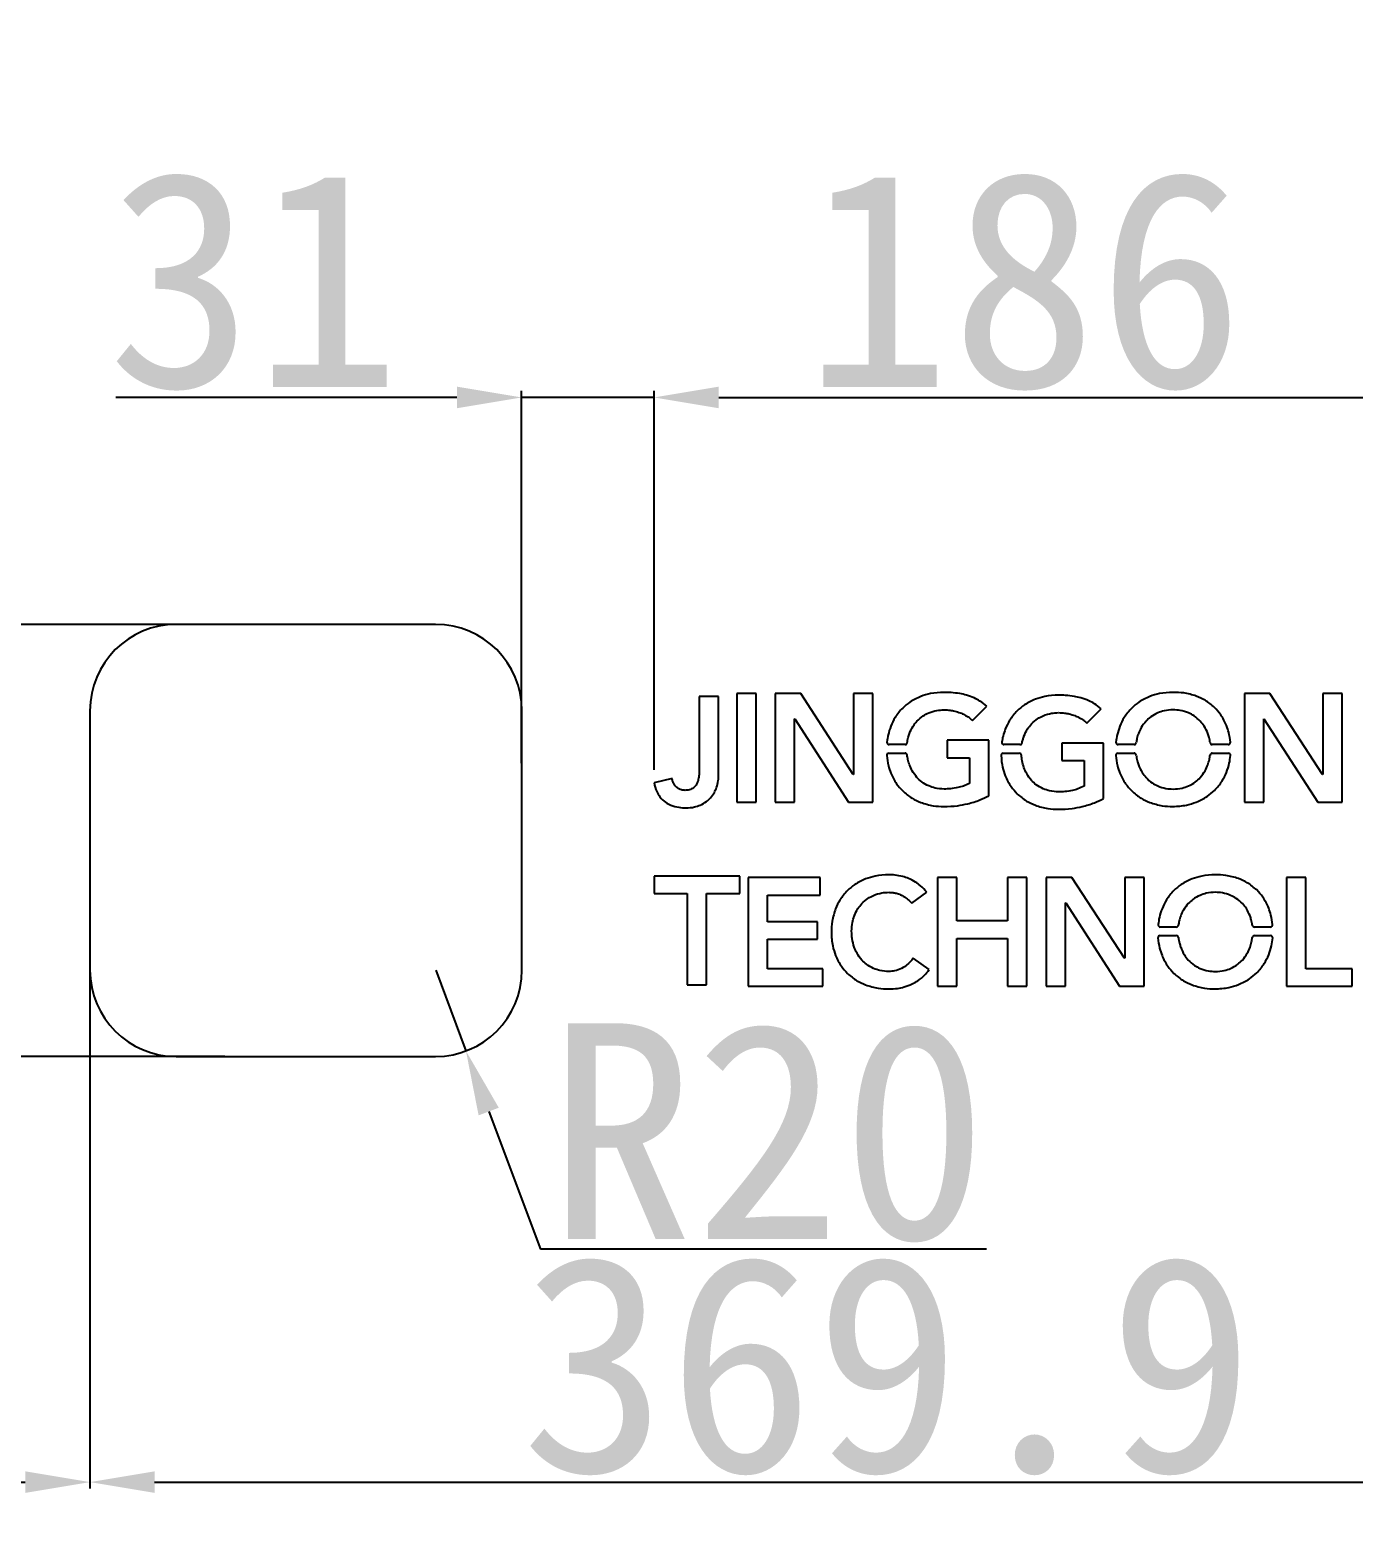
# Model space of a CAD drawing. Header units: millimetres. Extents: x 7760 to 23106, y -3343 to 6769.
# Drawn here: x 9878.3 to 10185.2, y 4228.6 to 4577.8 of the extents above; entities that cross this region are included whole.
import ezdxf

# ---------------------------------------------------------------- set-up
doc = ezdxf.new("R2010")
doc.units = ezdxf.units.MM
doc.styles.get("Standard").update_dxf_attribs({"font": ''})
doc.styles.get('Standard').set_extended_font_data('SimSun')
doc.dimstyles.new('50#', dxfattribs={"dimtxt": 50, "dimasz": 15, "dimexe": 1.5, "dimexo": 3, "dimgap": 2, "dimtad": 1, "dimtoh": 1, "dimzin": 12, "dimdsep": 46, "dimtxsty": 'Standard', "dimcen": 20, "dimclrd": 3, "dimclre": 3, "dimclrt": 7, "dimadec": 0, "dimazin": 3, "dimtfac": 1, "dimtmove": 0, "dimatfit": 3, "dimfxl": 0, "dimarcsym": 0})

# ---------------------------------------------------------------- blocks, each defined once
blk = doc.blocks.new('*D222')
at = {"color": 3, "lineweight": -2}
for p, q in [((9826.99, 4693.07), (9685.79, 4693.07)), ((9687.29, 4678.07), (9687.29, 4455.07)), ((9939.24, 4440.07), (9685.79, 4440.07))]:
    blk.add_line(p, q, dxfattribs=at)
at = {"color": 3}
for points in [[(9689.79, 4678.07), (9684.79, 4678.07), (9687.29, 4693.07)], [(9684.79, 4455.07), (9689.79, 4455.07), (9687.29, 4440.07)]]:
    blk.add_solid(points, dxfattribs=at)
at = {"layer": 'Defpoints', "color": 0}
for p in [(9829.99, 4693.07), (9687.29, 4440.07), (9942.24, 4440.07)]:
    blk.add_point(p, dxfattribs=at)
at = {"color": 7, "insert": (9660.29, 4617.67), "char_height": 50, "attachment_point": 5, "rotation": 90}
blk.add_mtext('253', dxfattribs=at)
blk = doc.blocks.new('*D223')
at = {"color": 3, "lineweight": -2}
for p, q in [((9892.17, 4385.51), (9892.17, 4239.77)), ((10262.06, 4378.39), (10262.06, 4239.77)), ((9907.17, 4241.27), (10247.06, 4241.27))]:
    blk.add_line(p, q, dxfattribs=at)
at = {"color": 3}
for points in [[(9907.17, 4243.77), (9907.17, 4238.77), (9892.17, 4241.27)], [(10247.06, 4238.77), (10247.06, 4243.77), (10262.06, 4241.27)]]:
    blk.add_solid(points, dxfattribs=at)
at = {"layer": 'Defpoints', "color": 0}
for p in [(9892.17, 4388.51), (10262.06, 4381.39), (10262.06, 4241.27)]:
    blk.add_point(p, dxfattribs=at)
at = {"color": 7, "insert": (10077.12, 4268.27), "char_height": 50, "attachment_point": 5}
blk.add_mtext('369.9', dxfattribs=at)
blk = doc.blocks.new('*D224')
at = {"color": 3, "lineweight": -2}
for p, q in [((9923.33, 4440.07), (9685.79, 4440.07)), ((9687.29, 4354.93), (9687.29, 4425.07)), ((9923.4, 4339.93), (9685.79, 4339.93))]:
    blk.add_line(p, q, dxfattribs=at)
at = {"color": 3}
for points in [[(9689.79, 4425.07), (9684.79, 4425.07), (9687.29, 4440.07)], [(9684.79, 4354.93), (9689.79, 4354.93), (9687.29, 4339.93)]]:
    blk.add_solid(points, dxfattribs=at)
at = {"layer": 'Defpoints', "color": 0}
for p in [(9687.29, 4440.07), (9926.33, 4440.07), (9926.4, 4339.93)]:
    blk.add_point(p, dxfattribs=at)
at = {"color": 7, "insert": (9660.29, 4439.3), "char_height": 50, "attachment_point": 5, "rotation": 90}
blk.add_mtext('100.1', dxfattribs=at)
blk = doc.blocks.new('*D225')
at = {"color": 3, "lineweight": -2}
for p, q in [((9772.17, 4488.44), (9772.17, 4239.77)), ((9892.17, 4385.51), (9892.17, 4239.77)), ((9787.17, 4241.27), (9877.17, 4241.27))]:
    blk.add_line(p, q, dxfattribs=at)
at = {"color": 3}
for points in [[(9787.17, 4243.77), (9787.17, 4238.77), (9772.17, 4241.27)], [(9877.17, 4238.77), (9877.17, 4243.77), (9892.17, 4241.27)]]:
    blk.add_solid(points, dxfattribs=at)
at = {"layer": 'Defpoints', "color": 0}
for p in [(9772.17, 4491.44), (9892.17, 4388.51), (9892.17, 4241.27)]:
    blk.add_point(p, dxfattribs=at)
at = {"color": 7, "insert": (9823.17, 4268.27), "char_height": 50, "attachment_point": 5}
blk.add_mtext('120', dxfattribs=at)
blk = doc.blocks.new('*D226')
at = {"color": 3, "lineweight": -2}
for p, q in [((10022.94, 4406.35), (10022.94, 4494.17)), ((10037.94, 4492.67), (10194.35, 4492.67)), ((10209.35, 4416.22), (10209.35, 4494.17))]:
    blk.add_line(p, q, dxfattribs=at)
at = {"color": 3}
for points in [[(10037.94, 4495.17), (10037.94, 4490.17), (10022.94, 4492.67)], [(10194.35, 4490.17), (10194.35, 4495.17), (10209.35, 4492.67)]]:
    blk.add_solid(points, dxfattribs=at)
at = {"layer": 'Defpoints', "color": 0}
for p in [(10209.35, 4492.67), (10209.35, 4413.22), (10022.94, 4403.35)]:
    blk.add_point(p, dxfattribs=at)
at = {"color": 7, "insert": (10108.75, 4519.67), "char_height": 50, "attachment_point": 5}
blk.add_mtext('186', dxfattribs=at)
blk = doc.blocks.new('*D227')
at = {"color": 3, "lineweight": -2}
for p, q in [((9977.24, 4492.67), (9898.19, 4492.67)), ((9992.24, 4407.92), (9992.24, 4494.17)), ((10022.94, 4492.67), (9992.24, 4492.67)), ((10022.94, 4406.35), (10022.94, 4494.17)), ((10037.94, 4492.67), (10052.94, 4492.67))]:
    blk.add_line(p, q, dxfattribs=at)
at = {"color": 3}
for points in [[(9977.24, 4490.17), (9977.24, 4495.17), (9992.24, 4492.67)], [(10037.94, 4495.17), (10037.94, 4490.17), (10022.94, 4492.67)]]:
    blk.add_solid(points, dxfattribs=at)
at = {"layer": 'Defpoints', "color": 0}
for p in [(9992.24, 4492.67), (9992.24, 4404.92), (10022.94, 4403.35)]:
    blk.add_point(p, dxfattribs=at)
at = {"color": 7, "insert": (9930.22, 4519.67), "char_height": 50, "attachment_point": 5}
blk.add_mtext('31', dxfattribs=at)
blk = doc.blocks.new('*D228')
at = {"color": 3, "lineweight": -2}
for p, q in [((10230.37, 4355.57), (10380.81, 4355.57)), ((10379.31, 4340.57), (10379.31, 3920.57)), ((10176.95, 3905.57), (10380.81, 3905.57))]:
    blk.add_line(p, q, dxfattribs=at)
at = {"color": 3}
for points in [[(10381.81, 4340.57), (10376.81, 4340.57), (10379.31, 4355.57)], [(10376.81, 3920.57), (10381.81, 3920.57), (10379.31, 3905.57)]]:
    blk.add_solid(points, dxfattribs=at)
at = {"layer": 'Defpoints', "color": 0}
for p in [(10227.37, 4355.57), (10173.95, 3905.57), (10379.31, 3905.57)]:
    blk.add_point(p, dxfattribs=at)
at = {"color": 7, "insert": (10352.31, 4130.57), "char_height": 50, "attachment_point": 5, "rotation": 90}
blk.add_mtext('450', dxfattribs=at)
blk = doc.blocks.new('*D263')
at = {"color": 3, "lineweight": -2}
for p, q in [((9972.32, 4359.93), (9979.34, 4341.21)), ((9984.61, 4327.16), (9996.6, 4295.23)), ((10099.99, 4295.23), (9996.6, 4295.23))]:
    blk.add_line(p, q, dxfattribs=at)
at = {"color": 3}
blk.add_solid([(9986.95, 4328.04), (9982.27, 4326.28), (9979.34, 4341.21)], dxfattribs=at)
at = {"layer": 'Defpoints', "color": 0}
for p in [(9972.32, 4359.93), (9979.34, 4341.21)]:
    blk.add_point(p, dxfattribs=at)
at = {"color": 7, "insert": (10049.29, 4322.23), "char_height": 50, "attachment_point": 5}
blk.add_mtext('R20', dxfattribs=at)

msp = doc.modelspace()

# ---------------------------------------------------------------- linework, layer by layer
at = {"color": 7, "linetype": 'Continuous'}
for p, q in [((9972.3155, 4440.0745), (9912.1723, 4440.0745)), ((10037.9106, 4423.3757), (10033.4292, 4423.3757)), ((10033.4292, 4423.3757), (10033.4292, 4406.4814)), ((10037.9106, 4405.1655), (10037.9106, 4423.3757)), ((10046.6056, 4424.0242), (10042.1246, 4424.0242)), ((10042.1246, 4424.0242), (10042.1246, 4398.8426)), ((10046.6056, 4398.8426), (10046.6056, 4424.0242)), ((10056.9362, 4424.0242), (10050.9969, 4424.0242)), ((10050.9969, 4424.0242), (10050.9969, 4398.8426)), ((10069.1363, 4405.3156), (10056.9362, 4424.0242)), ((10073.689, 4424.0242), (10069.2075, 4424.0242)), ((10069.2075, 4424.0242), (10069.2075, 4405.3156)), ((10073.689, 4398.8426), (10073.689, 4424.0242)), ((10165.7328, 4424.0242), (10159.793, 4424.0242)), ((10159.793, 4424.0242), (10159.793, 4398.8426)), ((10177.9329, 4405.3156), (10165.7328, 4424.0242)), ((10182.4851, 4424.0242), (10178.0037, 4424.0242)), ((10178.0037, 4424.0242), (10178.0037, 4405.3156)), ((10182.4851, 4398.8426), (10182.4851, 4424.0242)), ((9892.1723, 4420.0745), (9892.1723, 4359.9309)), ((9992.3155, 4359.9309), (9992.3155, 4420.0745)), ((10055.4784, 4398.8426), (10055.4784, 4418.156)), ((10055.4784, 4418.156), (10055.5491, 4418.156)), ((10055.5491, 4418.156), (10067.9986, 4398.8426)), ((10096.753, 4417.8092), (10100.0614, 4421.1521)), ((10123.3032, 4417.1608), (10126.6106, 4420.5036)), ((10164.2749, 4398.8426), (10164.2749, 4418.156)), ((10164.2749, 4418.156), (10164.3457, 4418.156)), ((10164.3457, 4418.156), (10176.7948, 4398.8426)), ((10081.1274, 4412.2207), (10077.4309, 4412.2207)), ((10100.5593, 4413.2208), (10090.9198, 4413.2208)), ((10090.9198, 4413.2208), (10090.9198, 4409.166)), ((10100.5593, 4400.3454), (10100.5593, 4413.2208)), ((10107.7835, 4412.2207), (10104.0644, 4412.2207)), ((10127.1085, 4412.5723), (10117.4699, 4412.5723)), ((10117.4699, 4412.5723), (10117.4699, 4408.5175)), ((10127.1085, 4399.697), (10127.1085, 4412.5723)), ((10134.2274, 4412.2207), (10130.531, 4412.2207)), ((10156.0681, 4412.2207), (10152.3561, 4412.2207)), ((10077.3893, 4410.2207), (10081.1269, 4410.2207)), ((10090.9198, 4409.166), (10096.0774, 4409.166)), ((10096.0774, 4409.166), (10096.0774, 4403.2262)), ((10103.8998, 4410.2207), (10107.6136, 4410.2207)), ((10117.4699, 4408.5175), (10122.6275, 4408.5175)), ((10122.6275, 4408.5175), (10122.6275, 4402.5777)), ((10130.4894, 4410.2207), (10134.2269, 4410.2207)), ((10152.3566, 4410.2207), (10156.0828, 4410.2207)), ((10027.1339, 4404.347), (10022.9363, 4403.3517)), ((10069.2075, 4405.3156), (10069.1363, 4405.3156)), ((10178.0037, 4405.3156), (10177.9329, 4405.3156)), ((10042.1246, 4398.8426), (10046.6056, 4398.8426)), ((10050.9969, 4398.8426), (10055.4784, 4398.8426)), ((10067.9986, 4398.8426), (10073.689, 4398.8426)), ((10159.793, 4398.8426), (10164.2749, 4398.8426)), ((10176.7948, 4398.8426), (10182.4851, 4398.8426)), ((10042.8528, 4381.7347), (10022.9354, 4381.7347)), ((10022.9354, 4381.7347), (10022.9354, 4377.6799)), ((10042.8528, 4377.6799), (10042.8528, 4381.7347)), ((10061.4703, 4381.3879), (10044.7905, 4381.3879)), ((10044.7905, 4381.3879), (10044.7905, 4356.2059)), ((10061.4703, 4377.3331), (10061.4703, 4381.3879)), ((10093.1236, 4381.3879), (10088.6426, 4381.3879)), ((10088.6426, 4381.3879), (10088.6426, 4356.2059)), ((10093.1236, 4371.3575), (10093.1236, 4381.3879)), ((10109.3781, 4381.3879), (10104.8971, 4381.3879)), ((10104.8971, 4381.3879), (10104.8971, 4371.3575)), ((10109.3781, 4356.2059), (10109.3781, 4381.3879)), ((10119.8157, 4381.3879), (10113.8772, 4381.3879)), ((10113.8772, 4381.3879), (10113.8772, 4356.2059)), ((10132.0149, 4362.6789), (10119.8157, 4381.3879)), ((10136.5681, 4381.3879), (10132.0866, 4381.3879)), ((10132.0866, 4381.3879), (10132.0866, 4362.6789)), ((10136.5681, 4356.2059), (10136.5681, 4381.3879)), ((10174.0541, 4381.3879), (10169.5727, 4381.3879)), ((10169.5727, 4381.3879), (10169.5727, 4356.2059)), ((10174.0541, 4360.2602), (10174.0541, 4381.3879)), ((10022.9354, 4377.6799), (10030.6532, 4377.6799)), ((10030.6532, 4377.6799), (10030.6532, 4356.5526)), ((10035.1342, 4356.5526), (10035.1342, 4377.6799)), ((10035.1342, 4377.6799), (10042.8528, 4377.6799)), ((10049.272, 4371.1444), (10049.272, 4377.3331)), ((10049.272, 4377.3331), (10061.4703, 4377.3331)), ((10082.6856, 4375.4835), (10086.1717, 4378.0446)), ((10118.3574, 4356.2059), (10118.3574, 4375.5198)), ((10118.3574, 4375.5198), (10118.429, 4375.5198)), ((10118.429, 4375.5198), (10130.8777, 4356.2059)), ((10060.8305, 4371.1444), (10049.272, 4371.1444)), ((10060.8305, 4367.0901), (10060.8305, 4371.1444)), ((10104.8971, 4371.3575), (10093.1236, 4371.3575)), ((10144.0063, 4369.9317), (10140.3105, 4369.9317)), ((10165.8479, 4369.9317), (10162.1354, 4369.9317)), ((10049.272, 4360.2602), (10049.272, 4367.0901)), ((10049.272, 4367.0901), (10060.8305, 4367.0901)), ((10093.1236, 4356.2059), (10093.1236, 4367.3028)), ((10093.1236, 4367.3028), (10104.8971, 4367.3028)), ((10104.8971, 4367.3028), (10104.8971, 4356.2059)), ((10140.2686, 4367.9317), (10144.0056, 4367.9317)), ((10162.1361, 4367.9317), (10165.8627, 4367.9317)), ((10086.7412, 4360.0475), (10083.0415, 4362.6789)), ((10132.0866, 4362.6789), (10132.0149, 4362.6789)), ((10062.1119, 4360.2602), (10049.272, 4360.2602)), ((10062.1119, 4356.2059), (10062.1119, 4360.2602)), ((10184.7597, 4360.2602), (10174.0541, 4360.2602)), ((10184.7597, 4356.2059), (10184.7597, 4360.2602)), ((10030.6532, 4356.5526), (10035.1342, 4356.5526)), ((10044.7905, 4356.2059), (10062.1119, 4356.2059)), ((10088.6426, 4356.2059), (10093.1236, 4356.2059)), ((10104.8971, 4356.2059), (10109.3781, 4356.2059)), ((10113.8772, 4356.2059), (10118.3574, 4356.2059)), ((10130.8777, 4356.2059), (10136.5681, 4356.2059)), ((10169.5727, 4356.2059), (10184.7597, 4356.2059)), ((9912.1723, 4339.9309), (9972.3155, 4339.9309))]:
    msp.add_line(p, q, dxfattribs=at)
for centre, radius, start, end in [((9912.1723, 4420.0745), 20, 90, 180), ((9972.3155, 4420.0745), 20, 360, 90), ((10077.4309, 4412.7208), 0.5, 173.882367, 270), ((10081.1274, 4412.7208), 0.5, 270, 352.471152), ((10104.0644, 4412.7208), 0.5, 171.446015, 270), ((10107.7835, 4412.7208), 0.5, 270, 348.912365), ((10130.531, 4412.7208), 0.5, 173.884448, 270), ((10134.2274, 4412.7208), 0.5, 270, 352.47278), ((10152.3561, 4412.7208), 0.5, 187.436564, 270), ((10156.0681, 4412.7208), 0.5, 270, 5.57654), ((10077.3893, 4409.7208), 0.5, 90, 184.650086), ((10081.1269, 4409.7208), 0.5, 7.101772, 90), ((10103.8998, 4409.7208), 0.5, 90, 182.372983), ((10107.6136, 4409.7208), 0.5, 4.078159, 90), ((10130.4894, 4409.7208), 0.5, 90, 184.645909), ((10134.2269, 4409.7208), 0.5, 7.100228, 90), ((10152.3566, 4409.7208), 0.5, 90, 172.985822), ((10156.0828, 4409.7208), 0.5, 354.871987, 90), ((10140.3105, 4370.4317), 0.5, 173.879482, 270), ((10144.0063, 4370.4317), 0.5, 270, 352.450193), ((10162.1354, 4370.4317), 0.5, 187.440034, 270), ((10165.8479, 4370.4317), 0.5, 270, 5.568968), ((10140.2686, 4367.4317), 0.5, 90, 184.646374), ((10144.0056, 4367.4317), 0.5, 7.114126, 90), ((10162.1361, 4367.4317), 0.5, 90, 172.990056), ((10165.8627, 4367.4317), 0.5, 354.88803, 90), ((9912.1723, 4359.9309), 20, 180, 270), ((9972.3155, 4359.9309), 20, 270, 0)]:
    msp.add_arc(centre, radius, start, end, dxfattribs=at)
for points, knots in [([(10084.7912, 4423.3696), (10083.921, 4422.9798), (10082.3813, 4422.2902), (10081.1274, 4421.1666), (10080.5821, 4420.6781)], [0, 0, 0, 0, 0.565175406, 1, 1, 1, 1]), ([(10090.1376, 4424.3176), (10089.0889, 4424.2719), (10087.2615, 4424.1923), (10085.5293, 4423.6154), (10084.7912, 4423.3696)], [0, 0, 0, 0, 0.573890721, 1, 1, 1, 1]), ([(10093.8307, 4424.0218), (10093.1558, 4424.1189), (10091.9306, 4424.295), (10090.6933, 4424.3106), (10090.1376, 4424.3176)], [0, 0, 0, 0, 0.55087747, 1, 1, 1, 1]), ([(10097.1744, 4423.0199), (10096.5732, 4423.2589), (10095.4872, 4423.6907), (10094.3419, 4423.9196), (10093.8307, 4424.0218)], [0, 0, 0, 0, 0.55364692, 1, 1, 1, 1]), ([(10100.0614, 4421.1521), (10099.5576, 4421.5621), (10098.6624, 4422.2907), (10097.6271, 4422.798), (10097.1744, 4423.0199)], [0, 0, 0, 0, 0.56277759, 1, 1, 1, 1]), ([(10111.3409, 4422.7212), (10110.4709, 4422.3314), (10108.9313, 4421.6416), (10107.6775, 4420.5182), (10107.1323, 4420.0296)], [0, 0, 0, 0, 0.56514709, 1, 1, 1, 1]), ([(10116.6877, 4423.6692), (10115.639, 4423.6235), (10113.8114, 4423.5438), (10112.0791, 4422.967), (10111.3409, 4422.7212)], [0, 0, 0, 0, 0.57385716, 1, 1, 1, 1]), ([(10120.3808, 4423.3734), (10119.7058, 4423.4704), (10118.4807, 4423.6466), (10117.2434, 4423.6622), (10116.6877, 4423.6692)], [0, 0, 0, 0, 0.550913512, 1, 1, 1, 1]), ([(10123.7241, 4422.3714), (10123.123, 4422.6105), (10122.0371, 4423.0423), (10120.892, 4423.2712), (10120.3808, 4423.3734)], [0, 0, 0, 0, 0.553640004, 1, 1, 1, 1]), ([(10126.6106, 4420.5036), (10126.1071, 4420.9137), (10125.2121, 4421.6424), (10124.1768, 4422.1496), (10123.7241, 4422.3714)], [0, 0, 0, 0, 0.56270651, 1, 1, 1, 1]), ([(10137.8906, 4423.3696), (10137.0205, 4422.9798), (10135.481, 4422.2901), (10134.2272, 4421.1666), (10133.682, 4420.6781)], [0, 0, 0, 0, 0.56514709, 1, 1, 1, 1]), ([(10143.2374, 4424.3176), (10142.1887, 4424.2719), (10140.3612, 4424.1922), (10138.6289, 4423.6154), (10137.8906, 4423.3696)], [0, 0, 0, 0, 0.57383296, 1, 1, 1, 1]), ([(10148.6497, 4423.4523), (10147.6886, 4423.7414), (10145.9214, 4424.2731), (10144.0782, 4424.3037), (10143.2374, 4424.3176)], [0, 0, 0, 0, 0.54384487, 1, 1, 1, 1]), ([(10152.8884, 4420.8023), (10152.1801, 4421.4119), (10150.9002, 4422.5133), (10149.3445, 4423.1624), (10148.6497, 4423.4523)], [0, 0, 0, 0, 0.55338114, 1, 1, 1, 1]), ([(10080.5821, 4420.6781), (10079.9546, 4419.9794), (10078.8189, 4418.7151), (10078.1326, 4417.1636), (10077.8256, 4416.4694)], [0, 0, 0, 0, 0.55260701, 1, 1, 1, 1]), ([(10083.902, 4417.643), (10084.355, 4418.0755), (10085.1707, 4418.8543), (10086.1838, 4419.3451), (10086.6342, 4419.5634)], [0, 0, 0, 0, 0.55542546, 1, 1, 1, 1]), ([(10086.6342, 4419.5634), (10087.2575, 4419.785), (10088.4043, 4420.1929), (10089.6189, 4420.2409), (10090.1734, 4420.2629)], [0, 0, 0, 0, 0.5434666, 1, 1, 1, 1]), ([(10090.1734, 4420.2629), (10090.6425, 4420.2485), (10091.475, 4420.2229), (10092.2899, 4420.0528), (10092.6456, 4419.9786)], [0, 0, 0, 0, 0.56342048, 1, 1, 1, 1]), ([(10092.6456, 4419.9786), (10093.0838, 4419.8572), (10093.8588, 4419.6427), (10094.5829, 4419.2943), (10094.8976, 4419.1428)], [0, 0, 0, 0, 0.56541064, 1, 1, 1, 1]), ([(10094.8976, 4419.1428), (10095.2741, 4418.927), (10095.939, 4418.5457), (10096.5067, 4418.032), (10096.753, 4417.8092)], [0, 0, 0, 0, 0.56623482, 1, 1, 1, 1]), ([(10107.1323, 4420.0296), (10106.5047, 4419.3309), (10105.369, 4418.0666), (10104.6825, 4416.5151), (10104.3753, 4415.821)], [0, 0, 0, 0, 0.55259367, 1, 1, 1, 1]), ([(10110.4512, 4416.9945), (10110.9045, 4417.427), (10111.7205, 4418.2056), (10112.7336, 4418.6967), (10113.1839, 4418.9149)], [0, 0, 0, 0, 0.555507224, 1, 1, 1, 1]), ([(10113.1839, 4418.9149), (10113.8072, 4419.1366), (10114.9539, 4419.5444), (10116.1684, 4419.5925), (10116.7227, 4419.6144)], [0, 0, 0, 0, 0.54360179, 1, 1, 1, 1]), ([(10116.7227, 4419.6144), (10117.192, 4419.6), (10118.0245, 4419.5745), (10118.8394, 4419.4044), (10119.1949, 4419.3301)], [0, 0, 0, 0, 0.56368087, 1, 1, 1, 1]), ([(10119.1949, 4419.3301), (10119.6333, 4419.2088), (10120.4087, 4418.9944), (10121.1331, 4418.6458), (10121.4478, 4418.4944)], [0, 0, 0, 0, 0.56553589, 1, 1, 1, 1]), ([(10121.4478, 4418.4944), (10121.8242, 4418.2785), (10122.4891, 4417.8972), (10123.0569, 4417.3836), (10123.3032, 4417.1608)], [0, 0, 0, 0, 0.56623243, 1, 1, 1, 1]), ([(10133.682, 4420.6781), (10133.0544, 4419.9794), (10131.9187, 4418.7151), (10131.2324, 4417.1636), (10130.9254, 4416.4694)], [0, 0, 0, 0, 0.55261198, 1, 1, 1, 1]), ([(10139.734, 4419.5634), (10139.1657, 4419.2796), (10138.1565, 4418.7756), (10137.3526, 4417.9874), (10137.0014, 4417.643)], [0, 0, 0, 0, 0.5630704, 1, 1, 1, 1]), ([(10143.2728, 4420.2629), (10142.5731, 4420.2279), (10141.3566, 4420.1671), (10140.2178, 4419.7434), (10139.734, 4419.5634)], [0, 0, 0, 0, 0.57523441, 1, 1, 1, 1]), ([(10146.8354, 4419.5634), (10146.2078, 4419.785), (10145.0529, 4420.1929), (10143.8307, 4420.2409), (10143.2728, 4420.2629)], [0, 0, 0, 0, 0.543510076, 1, 1, 1, 1]), ([(10149.5743, 4417.643), (10149.1198, 4418.0755), (10148.3017, 4418.8542), (10147.2866, 4419.3451), (10146.8354, 4419.5634)], [0, 0, 0, 0, 0.55545827, 1, 1, 1, 1]), ([(10155.6564, 4416.6118), (10155.2544, 4417.4841), (10154.5439, 4419.0255), (10153.3895, 4420.2645), (10152.8884, 4420.8023)], [0, 0, 0, 0, 0.56592672, 1, 1, 1, 1]), ([(10077.8256, 4416.4694), (10077.5954, 4415.8087), (10077.1762, 4414.6054), (10077.0091, 4413.3431), (10076.9338, 4412.774)], [0, 0, 0, 0, 0.54915902, 1, 1, 1, 1]), ([(10081.6231, 4412.6552), (10081.6896, 4413.0648), (10081.8075, 4413.79), (10082.0481, 4414.4837), (10082.1527, 4414.7856)], [0, 0, 0, 0, 0.56474424, 1, 1, 1, 1]), ([(10082.1527, 4414.7856), (10082.4066, 4415.3705), (10082.8563, 4416.407), (10083.5847, 4417.2679), (10083.902, 4417.643)], [0, 0, 0, 0, 0.56437933, 1, 1, 1, 1]), ([(10104.3753, 4415.821), (10104.1808, 4415.2766), (10103.8284, 4414.2898), (10103.6499, 4413.2578), (10103.5699, 4412.7951)], [0, 0, 0, 0, 0.55168707, 1, 1, 1, 1]), ([(10108.7029, 4414.1372), (10108.9565, 4414.7221), (10109.406, 4415.7585), (10110.1341, 4416.6195), (10110.4512, 4416.9945)], [0, 0, 0, 0, 0.564388282, 1, 1, 1, 1]), ([(10130.9254, 4416.4694), (10130.6953, 4415.8086), (10130.2763, 4414.6054), (10130.1092, 4413.3431), (10130.0338, 4412.774)], [0, 0, 0, 0, 0.549154669, 1, 1, 1, 1]), ([(10135.2526, 4414.7856), (10135.1219, 4414.3995), (10134.8864, 4413.7037), (10134.7734, 4412.9782), (10134.7231, 4412.6553)], [0, 0, 0, 0, 0.55486512, 1, 1, 1, 1]), ([(10137.0014, 4417.643), (10136.6032, 4417.1597), (10135.885, 4416.288), (10135.4475, 4415.2487), (10135.2526, 4414.7856)], [0, 0, 0, 0, 0.55447709, 1, 1, 1, 1]), ([(10151.3293, 4414.7856), (10151.0755, 4415.3708), (10150.6254, 4416.4085), (10149.8935, 4417.2681), (10149.5743, 4417.643)], [0, 0, 0, 0, 0.56392181, 1, 1, 1, 1]), ([(10151.8603, 4412.656), (10151.7944, 4413.0655), (10151.6777, 4413.7909), (10151.435, 4414.4838), (10151.3293, 4414.7856)], [0, 0, 0, 0, 0.56450446, 1, 1, 1, 1]), ([(10156.5657, 4412.7693), (10156.467, 4413.5188), (10156.294, 4414.8318), (10155.8479, 4416.0772), (10155.6564, 4416.6118)], [0, 0, 0, 0, 0.57077103, 1, 1, 1, 1]), ([(10108.2741, 4412.6246), (10108.3375, 4412.9133), (10108.45, 4413.4263), (10108.6259, 4413.9209), (10108.7029, 4414.1372)], [0, 0, 0, 0, 0.56279432, 1, 1, 1, 1]), ([(10076.8909, 4409.6802), (10076.9838, 4408.8862), (10077.1464, 4407.4953), (10077.6216, 4406.1798), (10077.8256, 4405.6153)], [0, 0, 0, 0, 0.57085207, 1, 1, 1, 1]), ([(10082.1527, 4407.5357), (10082.0219, 4407.9422), (10081.7853, 4408.6774), (10081.6732, 4409.4411), (10081.623, 4409.7826)], [0, 0, 0, 0, 0.55294427, 1, 1, 1, 1]), ([(10083.902, 4404.5722), (10083.5029, 4405.0726), (10082.7797, 4405.9796), (10082.3468, 4407.054), (10082.1527, 4407.5357)], [0, 0, 0, 0, 0.551754116, 1, 1, 1, 1]), ([(10103.4002, 4409.7001), (10103.4741, 4408.7707), (10103.6031, 4407.15), (10104.1444, 4405.6197), (10104.3753, 4404.9668)], [0, 0, 0, 0, 0.57339272, 1, 1, 1, 1]), ([(10108.7029, 4406.8872), (10108.5422, 4407.4028), (10108.2501, 4408.3403), (10108.1551, 4409.3169), (10108.1124, 4409.7563)], [0, 0, 0, 0, 0.55004008, 1, 1, 1, 1]), ([(10129.991, 4409.6803), (10130.0839, 4408.8862), (10130.2465, 4407.4953), (10130.7216, 4406.1798), (10130.9254, 4405.6153)], [0, 0, 0, 0, 0.57085907, 1, 1, 1, 1]), ([(10134.7231, 4409.7825), (10134.7893, 4409.3499), (10134.9061, 4408.5864), (10135.1478, 4407.8533), (10135.2526, 4407.5357)], [0, 0, 0, 0, 0.56665625, 1, 1, 1, 1]), ([(10135.2526, 4407.5357), (10135.505, 4406.9278), (10135.95, 4405.8562), (10136.6838, 4404.96), (10137.0014, 4404.5722)], [0, 0, 0, 0, 0.56717689, 1, 1, 1, 1]), ([(10149.5743, 4404.5722), (10149.9755, 4405.0724), (10150.7022, 4405.9782), (10151.1353, 4407.0539), (10151.3293, 4407.5357)], [0, 0, 0, 0, 0.55213893, 1, 1, 1, 1]), ([(10151.3293, 4407.5357), (10151.4613, 4407.942), (10151.6999, 4408.6765), (10151.8108, 4409.4404), (10151.8603, 4409.7818)], [0, 0, 0, 0, 0.55313081, 1, 1, 1, 1]), ([(10155.6564, 4405.7515), (10155.9029, 4406.4527), (10156.3514, 4407.7289), (10156.5096, 4409.0712), (10156.5808, 4409.6761)], [0, 0, 0, 0, 0.54942992, 1, 1, 1, 1]), ([(10027.6844, 4402.9121), (10027.5471, 4403.1573), (10027.2938, 4403.6095), (10027.1841, 4404.1154), (10027.1339, 4404.347)], [0, 0, 0, 0, 0.5421207, 1, 1, 1, 1]), ([(10033.1386, 4403.873), (10033.0134, 4403.5006), (10032.7988, 4402.8622), (10032.3189, 4402.3955), (10032.119, 4402.2011)], [0, 0, 0, 0, 0.58338617, 1, 1, 1, 1]), ([(10033.4292, 4406.4814), (10033.422, 4405.9568), (10033.4099, 4405.0767), (10033.2167, 4404.2193), (10033.1386, 4403.873)], [0, 0, 0, 0, 0.59610106, 1, 1, 1, 1]), ([(10037.4362, 4402.2785), (10037.5881, 4402.8012), (10037.8625, 4403.7455), (10037.8958, 4404.7272), (10037.9106, 4405.1655)], [0, 0, 0, 0, 0.55353272, 1, 1, 1, 1]), ([(10077.8256, 4405.6153), (10078.2264, 4404.7545), (10078.9363, 4403.23), (10080.083, 4402.0049), (10080.5821, 4401.4716)], [0, 0, 0, 0, 0.56467751, 1, 1, 1, 1]), ([(10086.6342, 4402.6156), (10086.0651, 4402.9034), (10085.0516, 4403.416), (10084.2524, 4404.2198), (10083.902, 4404.5722)], [0, 0, 0, 0, 0.56150128, 1, 1, 1, 1]), ([(10104.3753, 4404.9668), (10104.7763, 4404.106), (10105.4864, 4402.5817), (10106.6331, 4401.3565), (10107.1323, 4400.8232)], [0, 0, 0, 0, 0.56469024, 1, 1, 1, 1]), ([(10110.4512, 4403.9237), (10110.0524, 4404.4242), (10109.3294, 4405.3312), (10108.8968, 4406.4056), (10108.7029, 4406.8872)], [0, 0, 0, 0, 0.55173623, 1, 1, 1, 1]), ([(10113.1839, 4401.9671), (10112.6149, 4402.255), (10111.6013, 4402.7677), (10110.8019, 4403.5713), (10110.4512, 4403.9237)], [0, 0, 0, 0, 0.561432543, 1, 1, 1, 1]), ([(10130.9254, 4405.6153), (10131.3263, 4404.7545), (10132.0362, 4403.2301), (10133.1828, 4402.0049), (10133.682, 4401.4716)], [0, 0, 0, 0, 0.564681167, 1, 1, 1, 1]), ([(10137.0014, 4404.5722), (10137.4535, 4404.1295), (10138.2651, 4403.335), (10139.2831, 4402.8364), (10139.734, 4402.6156)], [0, 0, 0, 0, 0.55709269, 1, 1, 1, 1]), ([(10146.8354, 4402.6156), (10147.4057, 4402.9034), (10148.4213, 4403.4159), (10149.2228, 4404.2197), (10149.5743, 4404.5722)], [0, 0, 0, 0, 0.561564569, 1, 1, 1, 1]), ([(10152.8884, 4401.5963), (10153.5172, 4402.288), (10154.6514, 4403.5356), (10155.3466, 4405.0684), (10155.6564, 4405.7515)], [0, 0, 0, 0, 0.554374821, 1, 1, 1, 1]), ([(10022.9363, 4403.3517), (10023.1033, 4402.6626), (10023.3871, 4401.4917), (10024.0504, 4400.491), (10024.3234, 4400.0791)], [0, 0, 0, 0, 0.5884507, 1, 1, 1, 1]), ([(10028.7169, 4401.9522), (10028.4944, 4402.0961), (10028.0928, 4402.3559), (10027.8104, 4402.7405), (10027.6844, 4402.9121)], [0, 0, 0, 0, 0.55387909, 1, 1, 1, 1]), ([(10030.1212, 4401.6086), (10029.8409, 4401.6268), (10029.3509, 4401.6585), (10028.9069, 4401.8642), (10028.7169, 4401.9522)], [0, 0, 0, 0, 0.57215001, 1, 1, 1, 1]), ([(10032.119, 4402.2011), (10031.7993, 4402.0133), (10031.1815, 4401.6501), (10030.4664, 4401.6221), (10030.1212, 4401.6086)], [0, 0, 0, 0, 0.5173647, 1, 1, 1, 1]), ([(10036.0199, 4399.854), (10036.348, 4400.2675), (10036.9367, 4401.0094), (10037.2829, 4401.8891), (10037.4362, 4402.2785)], [0, 0, 0, 0, 0.557412917, 1, 1, 1, 1]), ([(10080.5821, 4401.4716), (10081.2861, 4400.8635), (10082.5589, 4399.7639), (10084.1017, 4399.1008), (10084.7912, 4398.8044)], [0, 0, 0, 0, 0.55305991, 1, 1, 1, 1]), ([(10090.1734, 4401.9103), (10089.4733, 4401.9454), (10088.2561, 4402.0064), (10087.1178, 4402.4339), (10086.6342, 4402.6156)], [0, 0, 0, 0, 0.57513483, 1, 1, 1, 1]), ([(10093.392, 4402.2362), (10092.8105, 4402.1312), (10091.7456, 4401.939), (10090.6642, 4401.9192), (10090.1734, 4401.9103)], [0, 0, 0, 0, 0.54615666, 1, 1, 1, 1]), ([(10096.0774, 4403.2262), (10095.6096, 4402.9928), (10094.7502, 4402.564), (10093.8172, 4402.3388), (10093.392, 4402.2362)], [0, 0, 0, 0, 0.54423863, 1, 1, 1, 1]), ([(10095.6564, 4398.49), (10096.6102, 4398.7533), (10098.3031, 4399.2205), (10099.8736, 4400.0035), (10100.5593, 4400.3454)], [0, 0, 0, 0, 0.5633959, 1, 1, 1, 1]), ([(10107.1323, 4400.8232), (10107.8362, 4400.2151), (10109.1089, 4399.1156), (10110.6515, 4398.4524), (10111.3409, 4398.156)], [0, 0, 0, 0, 0.55309272, 1, 1, 1, 1]), ([(10116.7227, 4401.2618), (10116.0228, 4401.297), (10114.8058, 4401.3581), (10113.6676, 4401.7855), (10113.1839, 4401.9671)], [0, 0, 0, 0, 0.57500714, 1, 1, 1, 1]), ([(10119.9422, 4401.5877), (10119.3604, 4401.4827), (10118.2953, 4401.2906), (10117.2135, 4401.2708), (10116.7227, 4401.2618)], [0, 0, 0, 0, 0.54621189, 1, 1, 1, 1]), ([(10122.6275, 4402.5777), (10122.1598, 4402.3444), (10121.3003, 4401.9156), (10120.3674, 4401.6904), (10119.9422, 4401.5877)], [0, 0, 0, 0, 0.54424135, 1, 1, 1, 1]), ([(10133.682, 4401.4716), (10134.3859, 4400.8635), (10135.6586, 4399.764), (10137.2012, 4399.1008), (10137.8906, 4398.8044)], [0, 0, 0, 0, 0.55309219, 1, 1, 1, 1]), ([(10139.734, 4402.6156), (10140.3572, 4402.3919), (10141.5033, 4401.9807), (10142.7184, 4401.9323), (10143.2728, 4401.9103)], [0, 0, 0, 0, 0.54371026, 1, 1, 1, 1]), ([(10143.2728, 4401.9103), (10143.9773, 4401.9454), (10145.2021, 4402.0064), (10146.3485, 4402.4339), (10146.8354, 4402.6156)], [0, 0, 0, 0, 0.57519828, 1, 1, 1, 1]), ([(10148.6497, 4398.8809), (10149.5257, 4399.2778), (10151.0732, 4399.9789), (10152.3391, 4401.1069), (10152.8884, 4401.5963)], [0, 0, 0, 0, 0.566081, 1, 1, 1, 1]), ([(10024.3234, 4400.0791), (10024.7235, 4399.6326), (10025.4408, 4398.8322), (10026.409, 4398.3732), (10026.8372, 4398.1702)], [0, 0, 0, 0, 0.55785157, 1, 1, 1, 1]), ([(10026.8372, 4398.1702), (10027.4464, 4397.9719), (10028.5842, 4397.6015), (10029.7792, 4397.5693), (10030.3343, 4397.5543)], [0, 0, 0, 0, 0.53546293, 1, 1, 1, 1]), ([(10030.3343, 4397.5543), (10030.9995, 4397.5834), (10032.1365, 4397.6332), (10033.2047, 4398.0171), (10033.648, 4398.1764)], [0, 0, 0, 0, 0.58502597, 1, 1, 1, 1]), ([(10033.648, 4398.1764), (10034.15, 4398.4241), (10035.0314, 4398.859), (10035.7224, 4399.5546), (10036.0199, 4399.854)], [0, 0, 0, 0, 0.56951424, 1, 1, 1, 1]), ([(10084.7912, 4398.8044), (10085.7407, 4398.5018), (10087.4825, 4397.9468), (10089.3075, 4397.8844), (10090.1376, 4397.856)], [0, 0, 0, 0, 0.54513908, 1, 1, 1, 1]), ([(10090.1376, 4397.856), (10091.1963, 4397.8869), (10093.0553, 4397.9411), (10094.8737, 4398.3248), (10095.6564, 4398.49)], [0, 0, 0, 0, 0.56952662, 1, 1, 1, 1]), ([(10111.3409, 4398.156), (10112.2906, 4397.8534), (10114.0325, 4397.2984), (10115.8576, 4397.2359), (10116.6877, 4397.2075)], [0, 0, 0, 0, 0.54516855, 1, 1, 1, 1]), ([(10116.6877, 4397.2075), (10117.7463, 4397.2384), (10119.6053, 4397.2927), (10121.4236, 4397.6764), (10122.2065, 4397.8416)], [0, 0, 0, 0, 0.56943652, 1, 1, 1, 1]), ([(10122.2065, 4397.8416), (10123.1602, 4398.1048), (10124.8528, 4398.5721), (10126.423, 4399.3551), (10127.1085, 4399.697)], [0, 0, 0, 0, 0.56339724, 1, 1, 1, 1]), ([(10137.8906, 4398.8044), (10138.8403, 4398.5018), (10140.5823, 4397.9469), (10142.4074, 4397.8844), (10143.2374, 4397.856)], [0, 0, 0, 0, 0.54519931, 1, 1, 1, 1]), ([(10143.2374, 4397.856), (10144.3001, 4397.9206), (10146.1508, 4398.0331), (10147.9035, 4398.6277), (10148.6497, 4398.8809)], [0, 0, 0, 0, 0.57423247, 1, 1, 1, 1]), ([(10072.0039, 4381.0797), (10071.1339, 4380.6899), (10069.5945, 4380), (10068.3409, 4378.8764), (10067.7957, 4378.3877)], [0, 0, 0, 0, 0.56510144, 1, 1, 1, 1]), ([(10077.3511, 4382.0282), (10076.3023, 4381.9825), (10074.4745, 4381.9029), (10072.7421, 4381.3257), (10072.0039, 4381.0797)], [0, 0, 0, 0, 0.57384893, 1, 1, 1, 1]), ([(10080.5994, 4381.6369), (10080.0093, 4381.765), (10078.9382, 4381.9977), (10077.843, 4382.0187), (10077.3511, 4382.0282)], [0, 0, 0, 0, 0.550854167, 1, 1, 1, 1]), ([(10083.5399, 4380.3559), (10083.0137, 4380.6589), (10082.0804, 4381.1965), (10081.0492, 4381.5031), (10080.5994, 4381.6369)], [0, 0, 0, 0, 0.5637946, 1, 1, 1, 1]), ([(10086.1717, 4378.0446), (10085.7108, 4378.5432), (10084.9129, 4379.4061), (10083.9475, 4380.0739), (10083.5399, 4380.3559)], [0, 0, 0, 0, 0.577710188, 1, 1, 1, 1]), ([(10147.6707, 4381.0797), (10146.8003, 4380.6899), (10145.2603, 4380.0003), (10144.0064, 4378.8764), (10143.4612, 4378.3877)], [0, 0, 0, 0, 0.56519114, 1, 1, 1, 1]), ([(10153.0171, 4382.0282), (10151.9684, 4381.9825), (10150.1409, 4381.9029), (10148.4088, 4381.3257), (10147.6707, 4381.0797)], [0, 0, 0, 0, 0.5738525, 1, 1, 1, 1]), ([(10158.4298, 4381.1628), (10157.4685, 4381.4518), (10155.7011, 4381.9831), (10153.8578, 4382.0141), (10153.0171, 4382.0282)], [0, 0, 0, 0, 0.5438716, 1, 1, 1, 1]), ([(10162.6676, 4378.5124), (10161.9594, 4379.1221), (10160.6797, 4380.2236), (10159.1243, 4380.8729), (10158.4298, 4381.1628)], [0, 0, 0, 0, 0.55345934, 1, 1, 1, 1]), ([(10067.7957, 4378.3877), (10067.1681, 4377.6891), (10066.0325, 4376.4248), (10065.3456, 4374.8735), (10065.0382, 4374.1795)], [0, 0, 0, 0, 0.55260992, 1, 1, 1, 1]), ([(10071.1147, 4375.3535), (10071.5679, 4375.786), (10072.3838, 4376.5646), (10073.397, 4377.0553), (10073.8473, 4377.2734)], [0, 0, 0, 0, 0.55552654, 1, 1, 1, 1]), ([(10073.8473, 4377.2734), (10074.4706, 4377.4953), (10075.6172, 4377.9035), (10076.8318, 4377.9515), (10077.3861, 4377.9734)], [0, 0, 0, 0, 0.54361668, 1, 1, 1, 1]), ([(10077.3861, 4377.9734), (10077.7118, 4377.9641), (10078.2975, 4377.9474), (10078.8695, 4377.8215), (10079.1234, 4377.7656)], [0, 0, 0, 0, 0.55605648, 1, 1, 1, 1]), ([(10079.1234, 4377.7656), (10079.4551, 4377.662), (10080.0678, 4377.4706), (10080.6226, 4377.1487), (10080.8771, 4377.0011)], [0, 0, 0, 0, 0.54136871, 1, 1, 1, 1]), ([(10080.8771, 4377.0011), (10081.2199, 4376.7624), (10081.8686, 4376.3109), (10082.4238, 4375.7486), (10082.6856, 4375.4835)], [0, 0, 0, 0, 0.52846057, 1, 1, 1, 1]), ([(10143.4612, 4378.3877), (10142.834, 4377.689), (10141.699, 4376.4245), (10141.0123, 4374.8735), (10140.7051, 4374.1795)], [0, 0, 0, 0, 0.55256729, 1, 1, 1, 1]), ([(10149.5137, 4377.2734), (10148.9454, 4376.9898), (10147.9361, 4376.4859), (10147.132, 4375.6979), (10146.7806, 4375.3535)], [0, 0, 0, 0, 0.56297933, 1, 1, 1, 1]), ([(10153.0525, 4377.9734), (10152.3527, 4377.9384), (10151.1362, 4377.8776), (10149.9974, 4377.4536), (10149.5137, 4377.2734)], [0, 0, 0, 0, 0.57525774, 1, 1, 1, 1]), ([(10156.6151, 4377.2734), (10155.9873, 4377.4953), (10154.8325, 4377.9034), (10153.6103, 4377.9515), (10153.0525, 4377.9734)], [0, 0, 0, 0, 0.54362655, 1, 1, 1, 1]), ([(10159.3539, 4375.3535), (10158.8995, 4375.786), (10158.0814, 4376.5647), (10157.0663, 4377.0553), (10156.6151, 4377.2734)], [0, 0, 0, 0, 0.55548226, 1, 1, 1, 1]), ([(10165.4361, 4374.3215), (10165.0339, 4375.1939), (10164.3232, 4376.7354), (10163.1687, 4377.9746), (10162.6676, 4378.5124)], [0, 0, 0, 0, 0.56597122, 1, 1, 1, 1]), ([(10065.0382, 4374.1795), (10064.7246, 4373.2116), (10064.1456, 4371.4245), (10064.0788, 4369.5491), (10064.0482, 4368.6895)], [0, 0, 0, 0, 0.54160611, 1, 1, 1, 1]), ([(10068.7441, 4368.9751), (10068.7761, 4369.6607), (10068.8323, 4370.863), (10069.2052, 4372.0052), (10069.3654, 4372.4962)], [0, 0, 0, 0, 0.57021307, 1, 1, 1, 1]), ([(10069.3654, 4372.4962), (10069.6193, 4373.0809), (10070.0692, 4374.1172), (10070.7974, 4374.9783), (10071.1147, 4375.3535)], [0, 0, 0, 0, 0.564274049, 1, 1, 1, 1]), ([(10140.7051, 4374.1795), (10140.4749, 4373.5189), (10140.0558, 4372.316), (10139.8887, 4371.054), (10139.8134, 4370.485)], [0, 0, 0, 0, 0.54913932, 1, 1, 1, 1]), ([(10145.0318, 4372.4962), (10144.9012, 4372.11), (10144.6658, 4371.4142), (10144.5524, 4370.6889), (10144.502, 4370.366)], [0, 0, 0, 0, 0.55492682, 1, 1, 1, 1]), ([(10146.7806, 4375.3535), (10146.3824, 4374.87), (10145.6644, 4373.9982), (10145.2267, 4372.959), (10145.0318, 4372.4962)], [0, 0, 0, 0, 0.554621903, 1, 1, 1, 1]), ([(10161.1089, 4372.4962), (10160.8549, 4373.0811), (10160.4044, 4374.1186), (10159.673, 4374.9785), (10159.3539, 4375.3535)], [0, 0, 0, 0, 0.56386873, 1, 1, 1, 1]), ([(10161.6397, 4370.367), (10161.5738, 4370.7763), (10161.4572, 4371.5016), (10161.2146, 4372.1944), (10161.1089, 4372.4962)], [0, 0, 0, 0, 0.56443227, 1, 1, 1, 1]), ([(10166.3455, 4370.4803), (10166.2468, 4371.2294), (10166.0738, 4372.5421), (10165.6276, 4373.7871), (10165.4361, 4374.3215)], [0, 0, 0, 0, 0.57076489, 1, 1, 1, 1]), ([(10069.3654, 4365.2462), (10069.1682, 4365.9108), (10068.8067, 4367.1293), (10068.7637, 4368.3983), (10068.7441, 4368.9751)], [0, 0, 0, 0, 0.54544372, 1, 1, 1, 1]), ([(10064.0482, 4368.6895), (10064.0971, 4367.6317), (10064.182, 4365.7948), (10064.7832, 4364.0611), (10065.0382, 4363.3258)], [0, 0, 0, 0, 0.57586209, 1, 1, 1, 1]), ([(10139.7703, 4367.3912), (10139.8631, 4366.5972), (10140.0258, 4365.2061), (10140.5011, 4363.8905), (10140.7051, 4363.3258)], [0, 0, 0, 0, 0.57081409, 1, 1, 1, 1]), ([(10144.5018, 4367.4936), (10144.5682, 4367.0609), (10144.6854, 4366.2973), (10144.927, 4365.564), (10145.0318, 4365.2462)], [0, 0, 0, 0, 0.56662618, 1, 1, 1, 1]), ([(10161.1089, 4365.2462), (10161.2409, 4365.6526), (10161.4795, 4366.3873), (10161.5903, 4367.1513), (10161.6399, 4367.4928)], [0, 0, 0, 0, 0.55316242, 1, 1, 1, 1]), ([(10165.4361, 4363.4611), (10165.6827, 4364.1625), (10166.1315, 4365.4392), (10166.2895, 4366.7821), (10166.3607, 4367.3872)], [0, 0, 0, 0, 0.54939919, 1, 1, 1, 1]), ([(10065.0382, 4363.3258), (10065.4393, 4362.4648), (10066.1495, 4360.9403), (10067.2965, 4359.7153), (10067.7957, 4359.1822)], [0, 0, 0, 0, 0.56480575, 1, 1, 1, 1]), ([(10071.1147, 4362.2827), (10070.7156, 4362.7829), (10069.992, 4363.6897), (10069.5594, 4364.7643), (10069.3654, 4365.2462)], [0, 0, 0, 0, 0.55158003, 1, 1, 1, 1]), ([(10073.8473, 4360.3261), (10073.2783, 4360.614), (10072.2647, 4361.1267), (10071.4653, 4361.9303), (10071.1147, 4362.2827)], [0, 0, 0, 0, 0.561432543, 1, 1, 1, 1]), ([(10083.0415, 4362.6789), (10082.5813, 4362.1396), (10081.7989, 4361.2228), (10080.7688, 4360.6042), (10080.3447, 4360.3495)], [0, 0, 0, 0, 0.58827762, 1, 1, 1, 1]), ([(10140.7051, 4363.3258), (10141.1061, 4362.4648), (10141.816, 4360.9405), (10142.9623, 4359.7153), (10143.4612, 4359.1822)], [0, 0, 0, 0, 0.564859105, 1, 1, 1, 1]), ([(10145.0318, 4365.2462), (10145.2841, 4364.6381), (10145.7289, 4363.5663), (10146.463, 4362.6704), (10146.7806, 4362.2827)], [0, 0, 0, 0, 0.56733332, 1, 1, 1, 1]), ([(10146.7806, 4362.2827), (10147.2329, 4361.8401), (10148.0448, 4361.0457), (10149.0629, 4360.5469), (10149.5137, 4360.3261)], [0, 0, 0, 0, 0.557171321, 1, 1, 1, 1]), ([(10156.6151, 4360.3261), (10157.1854, 4360.6139), (10158.2009, 4361.1264), (10159.0025, 4361.9303), (10159.3539, 4362.2827)], [0, 0, 0, 0, 0.56156282, 1, 1, 1, 1]), ([(10159.3539, 4362.2827), (10159.755, 4362.7827), (10160.4818, 4363.6885), (10160.9149, 4364.7642), (10161.1089, 4365.2462)], [0, 0, 0, 0, 0.55191876, 1, 1, 1, 1]), ([(10162.6676, 4359.306), (10163.2964, 4359.9978), (10164.4304, 4361.2456), (10165.1261, 4362.7783), (10165.4361, 4363.4611)], [0, 0, 0, 0, 0.55444981, 1, 1, 1, 1]), ([(10067.7957, 4359.1822), (10068.4996, 4358.5739), (10069.7722, 4357.4742), (10071.3146, 4356.8106), (10072.0039, 4356.5141)], [0, 0, 0, 0, 0.55313005, 1, 1, 1, 1]), ([(10077.3861, 4359.6199), (10076.6862, 4359.6552), (10075.4691, 4359.7165), (10074.331, 4360.1443), (10073.8473, 4360.3261)], [0, 0, 0, 0, 0.57498335, 1, 1, 1, 1]), ([(10080.3447, 4360.3495), (10079.8096, 4360.113), (10078.8635, 4359.695), (10077.8335, 4359.6427), (10077.3861, 4359.6199)], [0, 0, 0, 0, 0.565622911, 1, 1, 1, 1]), ([(10084.1151, 4357.4922), (10084.6555, 4357.8995), (10085.6398, 4358.6413), (10086.3989, 4359.6105), (10086.7412, 4360.0475)], [0, 0, 0, 0, 0.549049242, 1, 1, 1, 1]), ([(10143.4612, 4359.1822), (10144.1652, 4358.5739), (10145.4381, 4357.474), (10146.9811, 4356.8106), (10147.6707, 4356.5141)], [0, 0, 0, 0, 0.55304516, 1, 1, 1, 1]), ([(10149.5137, 4360.3261), (10150.1368, 4360.1022), (10151.2828, 4359.6905), (10152.498, 4359.642), (10153.0525, 4359.6199)], [0, 0, 0, 0, 0.5436807, 1, 1, 1, 1]), ([(10153.0525, 4359.6199), (10153.7569, 4359.6551), (10154.9818, 4359.7163), (10156.128, 4360.1443), (10156.6151, 4360.3261)], [0, 0, 0, 0, 0.57509933, 1, 1, 1, 1]), ([(10158.4298, 4356.591), (10159.3055, 4356.9881), (10160.8524, 4357.6895), (10162.1183, 4358.8168), (10162.6676, 4359.306)], [0, 0, 0, 0, 0.5660843, 1, 1, 1, 1]), ([(10072.0039, 4356.5141), (10072.9536, 4356.2118), (10074.6958, 4355.6573), (10076.521, 4355.5943), (10077.3511, 4355.5656)], [0, 0, 0, 0, 0.54515523, 1, 1, 1, 1]), ([(10077.3511, 4355.5656), (10078.0336, 4355.5885), (10079.2412, 4355.6291), (10080.4149, 4355.9112), (10080.9253, 4356.0339)], [0, 0, 0, 0, 0.56518705, 1, 1, 1, 1]), ([(10080.9253, 4356.0339), (10081.553, 4356.2368), (10082.6742, 4356.5993), (10083.6747, 4357.2193), (10084.1151, 4357.4922)], [0, 0, 0, 0, 0.559819303, 1, 1, 1, 1]), ([(10147.6707, 4356.5141), (10148.6203, 4356.2118), (10150.3622, 4355.6573), (10152.187, 4355.5943), (10153.0171, 4355.5656)], [0, 0, 0, 0, 0.545156884, 1, 1, 1, 1]), ([(10153.0171, 4355.5656), (10154.0798, 4355.6303), (10155.9306, 4355.7429), (10157.6834, 4356.3377), (10158.4298, 4356.591)], [0, 0, 0, 0, 0.574204821, 1, 1, 1, 1])]:
    msp.add_open_spline(points, degree=3, knots=knots, dxfattribs=at)

# ---------------------------------------------------------------- dimensions: what is measured, and where the dimension line sits
for p1, p2, picture, middle in [((9829.9866, 4693.0677), (9942.2436, 4440.0745), '*D222', (9687.2882, 4617.6668)), ((9926.3971, 4339.9309), (9926.3257, 4440.0745), '*D224', (9687.2882, 4439.3027))]:
    dim = msp.add_linear_dim(base=(9687.2882, 4440.0745), p1=p1, p2=p2, angle=90, dimstyle='50#', override={"dimdec": 1})
    dim.commit()
    dim.dimension.update_dxf_attribs({"geometry": picture, "text_midpoint": middle, "dimtype": 160})
for base, p1, p2, override, picture, middle in [((9992.2436, 4492.6656), (10022.9363, 4403.3517), (9992.2436, 4404.9214), {"dimdec": 0}, '*D227', (9930.2157, 4519.6656)), ((10262.0622, 4241.2732), (9892.1723, 4388.5123), (10262.0622, 4381.3879), {"dimdec": 1}, '*D223', (10077.1172, 4268.2732))]:
    dim = msp.add_linear_dim(base=base, p1=p1, p2=p2, dimstyle='50#', override=override)
    dim.commit()
    dim.dimension.update_dxf_attribs({"geometry": picture, "text_midpoint": middle})
for base, p1, p2, override, picture, middle in [((10209.355, 4492.6656), (10022.9363, 4403.3517), (10209.355, 4413.2208), {"dimdec": 0}, '*D226', (10108.7497, 4492.6656)), ((9892.1723, 4241.2732), (9772.1723, 4491.4371), (9892.1723, 4388.5123), {"dimdec": 1}, '*D225', (9823.1701, 4241.2732))]:
    dim = msp.add_linear_dim(base=base, p1=p1, p2=p2, dimstyle='50#', override=override)
    dim.commit()
    dim.dimension.update_dxf_attribs({"geometry": picture, "text_midpoint": middle, "dimtype": 160})
dim = msp.add_radius_dim(center=(9972.3155, 4359.9309), mpoint=(9979.3424, 4341.206), dimstyle='50#')
dim.commit()
dim.dimension.update_dxf_attribs({"geometry": '*D263', "text_midpoint": (10049.294, 4295.2307), "dimtype": 164})
dim = msp.add_linear_dim(base=(10379.3066, 3905.5677), p1=(10227.3684, 4355.5656), p2=(10173.9527, 3905.5677), angle=90, dimstyle='50#', override={"dimdec": 1})
dim.commit()
dim.dimension.update_dxf_attribs({"geometry": '*D228', "text_midpoint": (10352.3066, 4130.5666)})

doc.saveas('drawing.dxf')
